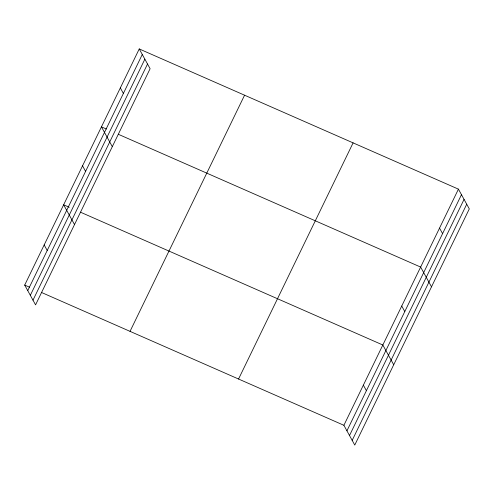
<?xml version="1.0" encoding="UTF-8"?>
<svg xmlns="http://www.w3.org/2000/svg" width="494" height="494" viewBox="0 0 494 494"><rect width="100%" height="100%" fill="white"/><g stroke="black" fill="none" stroke-linecap="round" stroke-linejoin="round"><path stroke-width="0.74" d="M139.24 48.937L150.108 68.709L35.568 304.86L24.7 285.087L139.24 48.937L458.432 189.14L469.3 208.913L354.76 445.063L343.892 425.291L41.552 292.491M27.744 290.626L142.284 54.476M30.325 295.319L144.865 59.175M32.987 300.161L147.527 64.016M130.033 331.357L244.573 95.206M238.559 379.022L353.099 142.871M343.892 425.291L458.432 189.14M346.936 430.824L461.47 194.673M349.517 435.523L464.057 199.372M352.179 440.364L466.719 204.213M106.358 129.027L101.443 126.872L112.311 146.644M118.294 134.269L420.635 267.069L431.503 286.841M69.259 207.264L63.646 204.8L74.514 224.572M80.497 212.198L382.831 344.997L393.706 364.77M24.7 285.087L29.615 287.249M439.53 228.105L442.575 233.637M401.733 306.033L404.777 311.566M363.362 385.141L366.406 390.68M120.338 87.901L123.383 93.44M82.541 165.836L85.586 171.369M44.17 244.944L47.214 250.477"/></g></svg>
